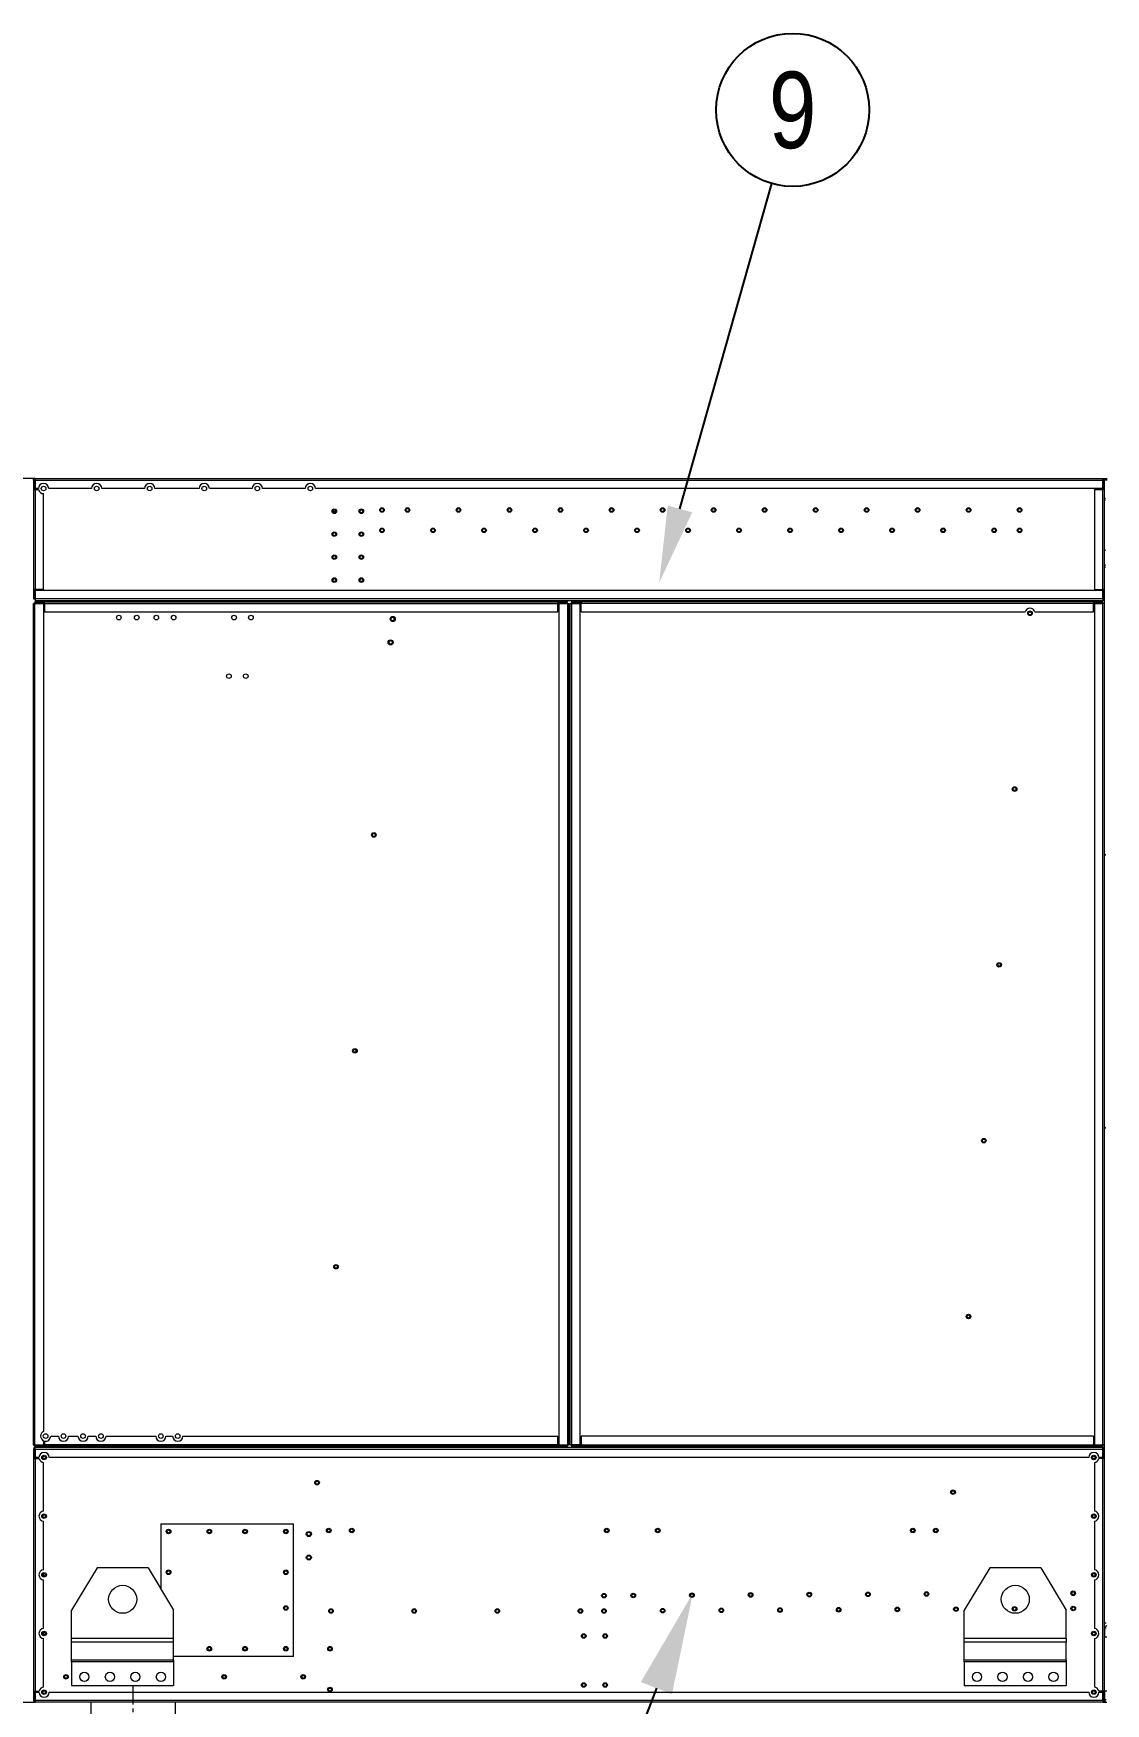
# Model space of a CAD drawing. Header units: millimetres. Extents: x -663796 to 30612, y -141670 to 21821.
# Drawn here: x 11798 to 13900, y 8606 to 11881 of the extents above; entities that cross this region are included whole.
import ezdxf
from ezdxf import colors
from ezdxf.entities.mleader import LeaderData, LeaderLine
from ezdxf.enums import TextEntityAlignment as Align
from ezdxf.math import Vec2, Vec3

# ---------------------------------------------------------------- set-up
doc = ezdxf.new("R2010")
doc.units = ezdxf.units.MM
doc.linetypes.add('CENTER', pattern=[2, 1.25, -0.25, 0.25, -0.25])
for name, color, linetype in [('center', 1, 'CENTER'), ('냉각탑_dim', 1, 'Continuous'), ('냉각탑_text', 3, 'Continuous')]:
    doc.layers.add(name, color=color, linetype=linetype)
doc.styles.get("Standard").update_dxf_attribs({"font": 'arial.ttf'})
doc.dimstyles.new('1.40', dxfattribs={"dimscale": 20, "dimtxt": 1.5, "dimasz": 1, "dimexe": 0.5, "dimexo": 0.5, "dimgap": 0.5, "dimtad": 1, "dimdec": 0, "dimzin": 0, "dimdsep": 46, "dimtxsty": 'Standard', "dimcen": 0, "dimclrd": 2, "dimclre": 2, "dimclrt": 3, "dimadec": 0, "dimazin": 0, "dimtfac": 1, "dimtdec": 0, "dimtmove": 0, "dimatfit": 0, "dimfxl": 1, "dimtolj": 1, "dimtzin": 0, "dimlwd": -1, "dimlwe": -1, "dimarcsym": 0})

# ---------------------------------------------------------------- blocks, each defined once
blk = doc.blocks.new('*D151')
at = {"color": 2, "transparency": 16777216}
for p, q in [((10798.2, 8514.2), (10798.2, 7464.5)), ((11798.2, 8512.5), (11798.2, 7464.5)), ((10918.2, 7474.5), (11678.2, 7474.5))]:
    blk.add_line(p, q, dxfattribs=at)
for points in [[(10918.2, 7494.5), (10918.2, 7454.5), (10798.2, 7474.5)], [(11678.2, 7494.5), (11678.2, 7454.5), (11798.2, 7474.5)]]:
    blk.add_solid(points, dxfattribs=at)
at = {"layer": 'Defpoints', "color": 0, "transparency": 16777216}
for p in [(10798.2, 8614.2), (11798.2, 8612.5), (11798.2, 7474.5)]:
    blk.add_point(p, dxfattribs=at)
at = {"color": 3, "lineweight": 5, "transparency": 16777216, "insert": (11298.2, 7606), "char_height": 140, "attachment_point": 5}
blk.add_mtext('\\A1;1000', dxfattribs=at)
blk = doc.blocks.new('*D154')
at = {"color": 2, "transparency": 16777216}
for p, q in [((11798.2, 8512.5), (11798.2, 7464.5)), ((16298.2, 8513.7), (16298.2, 7464.5)), ((11918.2, 7474.5), (16178.2, 7474.5))]:
    blk.add_line(p, q, dxfattribs=at)
for points in [[(11918.2, 7494.5), (11918.2, 7454.5), (11798.2, 7474.5)], [(16178.2, 7494.5), (16178.2, 7454.5), (16298.2, 7474.5)]]:
    blk.add_solid(points, dxfattribs=at)
at = {"layer": 'Defpoints', "color": 0, "transparency": 16777216}
for p in [(16298.2, 8613.7), (11798.2, 8612.5), (16298.2, 7474.5)]:
    blk.add_point(p, dxfattribs=at)
at = {"color": 3, "lineweight": 5, "transparency": 16777216, "insert": (14048.2, 7606), "char_height": 140, "attachment_point": 5}
blk.add_mtext('\\A1;4500', dxfattribs=at)
blk = doc.blocks.new('1')
at = {"color": 0, "lineweight": 20}
for p, q in [((11798.2, 11009), (10798.2, 11009)), ((11801.7, 11009), (11798.2, 11009)), ((11798.2, 11005.5), (11798.2, 11009)), ((13894.7, 8609), (13902.9, 8609))]:
    blk.add_line(p, q, dxfattribs=at)
at = {"color": 7, "lineweight": 20, "ltscale": 0.001111}
for p, q in [((11800.2, 11005.5), (11798.2, 11005.5)), ((13898.2, 11005.5), (13896.2, 11005.5)), ((11801.7, 10989), (11801.7, 10987)), ((13898.2, 10970.1), (13900.2, 10970.1)), ((13898.2, 10967), (13900.2, 10967)), ((11801.7, 10791), (11801.7, 10789)), ((11798.2, 10772.5), (11800.2, 10772.5)), ((12354.7, 10769), (12354.7, 10767)), ((12359.2, 10767), (12359.2, 10769)), ((12361.2, 10767), (12361.2, 10769)), ((12363.2, 10769), (12363.2, 10767)), ((12366.7, 10769), (12366.7, 10767)), ((12462.7, 10769), (12462.7, 10767)), ((12466.2, 10769), (12466.2, 10767)), ((13896.2, 10772.5), (13898.2, 10772.5)), ((11800.2, 9105.5), (11798.2, 9105.5)), ((13898.2, 9105.5), (13896.2, 9105.5)), ((11801.7, 9089), (11801.7, 9087)), ((11801.7, 8631), (11801.7, 8629)), ((11798.2, 8612.5), (11800.2, 8612.5)), ((13896.2, 8612.5), (13898.2, 8612.5))]:
    blk.add_line(p, q, dxfattribs=at)
at = {"color": 7, "lineweight": 20, "ltscale": 0.010278}
for p, q in [((11798.2, 11005.5), (11798.2, 10987)), ((11800.2, 10987), (11800.2, 11005.5)), ((13894.7, 10987), (13894.7, 11005.5)), ((13896.2, 11005.5), (13896.2, 10987)), ((13898.2, 10987), (13898.2, 11005.5)), ((11798.2, 10791), (11798.2, 10772.5)), ((11800.2, 10772.5), (11800.2, 10791)), ((13894.7, 10772.5), (13894.7, 10791)), ((13896.2, 10791), (13896.2, 10772.5)), ((13898.2, 10772.5), (13898.2, 10791)), ((11819.8, 10767), (11801.3, 10767)), ((11801.3, 10765.4), (11819.8, 10765.4)), ((11801.3, 10763.9), (11819.8, 10763.9)), ((12845.1, 10767), (12826.6, 10767)), ((12826.6, 10765.4), (12845.1, 10765.4)), ((12826.6, 10763.9), (12845.1, 10763.9)), ((12871.8, 10767), (12853.3, 10767)), ((12853.3, 10765.4), (12871.8, 10765.4)), ((12853.3, 10763.9), (12871.8, 10763.9)), ((13895.1, 10767), (13876.6, 10767)), ((13876.6, 10765.4), (13895.1, 10765.4)), ((13876.6, 10763.9), (13895.1, 10763.9)), ((11798.2, 9105.5), (11798.2, 9087)), ((11800.2, 9087), (11800.2, 9105.5)), ((11819.8, 9112.6), (11801.3, 9112.6)), ((11801.3, 9111), (11819.8, 9111)), ((12845.1, 9112.6), (12826.6, 9112.6)), ((12826.6, 9111), (12845.1, 9111)), ((12871.8, 9112.6), (12853.3, 9112.6)), ((12853.3, 9111), (12871.8, 9111)), ((13895.1, 9112.6), (13876.6, 9112.6)), ((13876.6, 9111), (13895.1, 9111)), ((13894.7, 9087), (13894.7, 9105.5)), ((13896.2, 9105.5), (13896.2, 9087)), ((13898.2, 9087), (13898.2, 9105.5)), ((11798.2, 8631), (11798.2, 8612.5)), ((11800.2, 8612.5), (11800.2, 8631)), ((13894.7, 8612.5), (13894.7, 8631)), ((13896.2, 8631), (13896.2, 8612.5)), ((13898.2, 8612.5), (13898.2, 8631))]:
    blk.add_line(p, q, dxfattribs=at)
at = {"color": 7, "lineweight": 20, "ltscale": 0.000833333}
for p, q in [((11801.7, 11005.5), (11800.2, 11005.5)), ((13894.7, 11005.5), (13896.2, 11005.5)), ((11801.7, 10772.5), (11800.2, 10772.5)), ((11801.3, 10763.9), (11801.3, 10765.4)), ((12845.1, 10763.9), (12845.1, 10765.4)), ((12853.3, 10763.9), (12853.3, 10765.4)), ((13894.7, 10772.5), (13896.2, 10772.5)), ((13895.1, 10763.9), (13895.1, 10765.4)), ((11801.7, 9105.5), (11800.2, 9105.5)), ((11801.3, 9114.1), (11801.3, 9112.6)), ((12845.1, 9114.1), (12845.1, 9112.6)), ((12853.3, 9114.1), (12853.3, 9112.6)), ((13894.7, 9105.5), (13896.2, 9105.5)), ((13895.1, 9114.1), (13895.1, 9112.6)), ((11801.7, 8612.5), (11800.2, 8612.5)), ((13894.7, 8612.5), (13896.2, 8612.5))]:
    blk.add_line(p, q, dxfattribs=at)
at = {"color": 7, "lineweight": 20}
for p, q in [((11801.7, 11009), (13894.7, 11009)), ((11801.7, 11005.5), (13894.7, 11005.5)), ((13898.2, 8764.1), (13898.2, 11005.9)), ((13894.7, 10989), (12351.2, 10989)), ((13894.7, 10789), (11801.7, 10789)), ((11798.2, 9114.1), (11798.2, 10763.9)), ((11801.3, 9114.1), (11801.3, 10763.9)), ((13894.7, 10772.5), (11801.7, 10772.5)), ((13894.7, 10769), (11801.7, 10769)), ((11818.2, 10763.9), (11818.2, 9140.2)), ((11819.8, 10767), (12826.6, 10767)), ((11819.8, 10763.9), (12826.6, 10763.9)), ((11819.8, 10747), (12826.6, 10747)), ((12828.2, 10763.9), (12828.2, 9114.1)), ((12845.1, 10763.9), (12845.1, 9114.1)), ((12848.2, 10763.9), (12848.2, 9114.1)), ((12850.2, 10763.9), (12850.2, 9114.1)), ((12853.3, 10763.9), (12853.3, 9114.1)), ((12870.2, 9114.1), (12870.2, 10763.9)), ((13876.6, 10767), (12871.8, 10767)), ((13876.6, 10763.9), (12871.8, 10763.9)), ((13878.2, 10763.9), (13878.2, 9114.1)), ((13895.1, 9114.1), (13895.1, 10763.9)), ((11801.7, 9109), (13894.7, 9109)), ((11801.7, 9105.5), (13894.7, 9105.5)), ((12826.6, 9114.1), (11819.8, 9114.1)), ((12826.6, 9111), (11819.8, 9111)), ((13876.6, 9131), (12871.8, 9131)), ((12871.8, 9114.1), (13876.6, 9114.1)), ((12871.8, 9111), (13876.6, 9111)), ((13867.2, 9089), (11829.2, 9089)), ((11829.2, 8629), (13867.2, 8629)), ((13894.7, 8612.5), (11801.7, 8612.5)), ((13894.7, 8609), (11801.7, 8609))]:
    blk.add_line(p, q, dxfattribs=at)
at = {"color": 7, "lineweight": 20, "ltscale": 0.001944}
for p, q in [((11801.7, 11005.5), (11801.7, 11009)), ((13894.7, 11005.5), (13894.7, 11009)), ((11798.2, 10987), (11801.7, 10987)), ((13898.2, 10987), (13894.7, 10987)), ((11798.2, 10791), (11801.7, 10791)), ((13898.2, 10791), (13894.7, 10791)), ((11801.7, 10772.5), (11801.7, 10769)), ((13894.7, 10772.5), (13894.7, 10769)), ((11801.7, 9105.5), (11801.7, 9109)), ((13894.7, 9105.5), (13894.7, 9109)), ((11798.2, 9087), (11801.7, 9087)), ((13898.2, 9087), (13894.7, 9087)), ((11798.2, 8631), (11801.7, 8631)), ((13898.2, 8631), (13894.7, 8631)), ((11801.7, 8612.5), (11801.7, 8609)), ((13894.7, 8612.5), (13894.7, 8609))]:
    blk.add_line(p, q, dxfattribs=at)
at = {"color": 7, "lineweight": 20, "ltscale": 0.009167}
for p, q in [((11801.7, 11005.5), (11801.7, 10989)), ((13894.7, 10989), (13894.7, 11005.5)), ((13878.2, 10987), (13894.7, 10987)), ((11818.2, 10791), (11801.7, 10791)), ((11801.7, 10789), (11801.7, 10772.5)), ((13878.2, 10791), (13894.7, 10791)), ((13894.7, 10772.5), (13894.7, 10789)), ((11801.7, 9105.5), (11801.7, 9089)), ((13894.7, 9089), (13894.7, 9105.5)), ((11801.7, 8629), (11801.7, 8612.5)), ((13894.7, 8612.5), (13894.7, 8629))]:
    blk.add_line(p, q, dxfattribs=at)
at = {"color": 7, "lineweight": 20, "ltscale": 0.004778}
for p, q in [((13894.7, 11009), (13903.3, 11009)), ((13894.7, 11005.9), (13903.3, 11005.9))]:
    blk.add_line(p, q, dxfattribs=at)
at = {"color": 7, "lineweight": 20, "ltscale": 0.108889}
for p, q in [((11798.2, 10987), (11798.2, 10791)), ((11801.7, 10987), (11801.7, 10791)), ((13878.2, 10987), (13878.2, 10791)), ((13894.7, 10791), (13894.7, 10987)), ((13898.2, 10791), (13898.2, 10987))]:
    blk.add_line(p, q, dxfattribs=at)
at = {"color": 7, "lineweight": 20, "ltscale": 0.003611}
blk.add_line((11808.2, 10989), (11801.7, 10989), dxfattribs=at)
at = {"color": 7, "lineweight": 20, "ltscale": 0.003723}
blk.add_line((11801.7, 10987), (11808.4, 10987), dxfattribs=at)
at = {"color": 7, "lineweight": 20, "ltscale": 0.104444}
blk.add_line((11818.2, 10791), (11818.2, 10979), dxfattribs=at)
at = {"color": 7, "lineweight": 20, "ltscale": 0.046667}
for p, q in [((11912.2, 10989), (11828.2, 10989)), ((12016.2, 10989), (11932.2, 10989)), ((12227.2, 10989), (12143.2, 10989)), ((12331.2, 10989), (12247.2, 10989))]:
    blk.add_line(p, q, dxfattribs=at)
at = {"color": 7, "lineweight": 20, "ltscale": 0.048333}
blk.add_line((12123.2, 10989), (12036.2, 10989), dxfattribs=at)
at = {"color": 7, "lineweight": 20, "ltscale": 0.002887}
blk.add_line((12390.8, 10943), (12385.6, 10943), dxfattribs=at)
at = {"color": 7, "lineweight": 20, "ltscale": 0.001247}
for p, q in [((13898.2, 10867.7), (13900.2, 10868.7)), ((13900.2, 10838.5), (13898.2, 10837.5)), ((13900.2, 10835), (13898.2, 10834))]:
    blk.add_line(p, q, dxfattribs=at)
at = {"color": 7, "lineweight": 20, "ltscale": 0.001722}
for p, q in [((11801.3, 10763.9), (11798.2, 10763.9)), ((11819.8, 10763.9), (11819.8, 10767)), ((12826.6, 10763.9), (12826.6, 10767)), ((12845.1, 10763.9), (12848.2, 10763.9)), ((12850.2, 10763.9), (12853.3, 10763.9)), ((12871.8, 10767), (12871.8, 10763.9)), ((13876.6, 10767), (13876.6, 10763.9)), ((13898.2, 10763.9), (13895.1, 10763.9)), ((11801.3, 9114.1), (11798.2, 9114.1)), ((11819.8, 9114.1), (11819.8, 9111)), ((12826.6, 9114.1), (12826.6, 9111)), ((12845.1, 9114.1), (12848.2, 9114.1)), ((12850.2, 9114.1), (12853.3, 9114.1)), ((12871.8, 9111), (12871.8, 9114.1)), ((13876.6, 9111), (13876.6, 9114.1)), ((13898.2, 9114.1), (13895.1, 9114.1)), ((13901.3, 8764.1), (13898.2, 8764.1))]:
    blk.add_line(p, q, dxfattribs=at)
at = {"color": 7, "lineweight": 20, "ltscale": 0.000888889}
for p, q in [((11801.3, 10767), (11801.3, 10765.4)), ((12845.1, 10765.4), (12845.1, 10767)), ((12853.3, 10767), (12853.3, 10765.4)), ((13895.1, 10765.4), (13895.1, 10767)), ((11801.3, 9112.6), (11801.3, 9111)), ((11819.8, 9114.1), (11818.2, 9114.1)), ((12828.2, 9114.1), (12826.6, 9114.1)), ((12845.1, 9111), (12845.1, 9112.6)), ((12853.3, 9112.6), (12853.3, 9111)), ((12871.8, 9114.1), (12870.2, 9114.1)), ((13878.2, 9114.1), (13876.6, 9114.1)), ((13895.1, 9111), (13895.1, 9112.6))]:
    blk.add_line(p, q, dxfattribs=at)
at = {"color": 7, "lineweight": 20, "ltscale": 0.009389}
for p, q in [((11818.2, 10763.9), (11801.3, 10763.9)), ((11819.8, 10763.9), (11819.8, 10747)), ((12826.6, 10747), (12826.6, 10763.9)), ((12845.1, 10763.9), (12828.2, 10763.9)), ((12870.2, 10763.9), (12853.3, 10763.9)), ((12871.8, 10747), (12871.8, 10763.9)), ((13876.6, 10747), (13876.6, 10763.9)), ((13878.2, 10763.9), (13895.1, 10763.9)), ((11801.3, 9114.1), (11818.2, 9114.1)), ((12826.6, 9114.1), (12826.6, 9131)), ((12828.2, 9114.1), (12845.1, 9114.1)), ((12870.2, 9114.1), (12853.3, 9114.1)), ((12871.8, 9131), (12871.8, 9114.1)), ((13876.6, 9131), (13876.6, 9114.1)), ((13878.2, 9114.1), (13895.1, 9114.1))]:
    blk.add_line(p, q, dxfattribs=at)
at = {"color": 7, "lineweight": 20, "ltscale": 0.001115}
for p, q in [((12519.3, 10767), (12519.5, 10769)), ((13129.5, 10769), (13129.3, 10767)), ((13129.3, 10767), (13129.5, 10769)), ((13739.5, 10769), (13739.3, 10767)), ((13742.4, 10767), (13742.6, 10769)), ((13769, 10767), (13769.2, 10769)), ((12345.4, 9109), (12345.6, 9111)), ((12372, 9109), (12372.2, 9111)), ((12374.2, 9109), (12374.4, 9111)), ((12984.4, 9111), (12984.2, 9109)), ((12984.2, 9109), (12984.4, 9111)), ((13594.4, 9111), (13594.2, 9109)), ((13597.4, 9109), (13597.5, 9111)), ((13624, 9109), (13624.1, 9111))]:
    blk.add_line(p, q, dxfattribs=at)
at = {"color": 7, "lineweight": 20, "ltscale": 0.483602}
blk.add_line((12871.8, 10747), (13742.3, 10747), dxfattribs=at)
at = {"color": 7, "lineweight": 20, "ltscale": 0.063895}
blk.add_line((13761.6, 10747), (13876.6, 10747), dxfattribs=at)
at = {"color": 7, "lineweight": 20, "ltscale": 0.001192}
for p, q in [((13900.2, 10271.4), (13898.2, 10270.6)), ((13900.2, 10270.4), (13898.2, 10269.6))]:
    blk.add_line(p, q, dxfattribs=at)
at = {"color": 7, "lineweight": 20, "ltscale": 0.001281}
for p, q in [((13900.2, 9736.3), (13898.2, 9735.2)), ((13900.2, 9735.1), (13898.2, 9734))]:
    blk.add_line(p, q, dxfattribs=at)
at = {"color": 7, "lineweight": 20, "ltscale": 0.004279}
for p, q in [((11818.2, 9121.8), (11818.2, 9114.1)), ((11801.7, 9087), (11809.4, 9087)), ((13894.7, 9087), (13887, 9087)), ((11801.7, 8631), (11809.4, 8631)), ((13894.7, 8631), (13887, 8631))]:
    blk.add_line(p, q, dxfattribs=at)
at = {"color": 7, "lineweight": 20, "ltscale": 0.003985}
blk.add_line((11819.8, 9121.3), (11819.8, 9114.1), dxfattribs=at)
at = {"color": 7, "lineweight": 20, "ltscale": 0.008333}
for p, q in [((11832.2, 9131), (11847.2, 9131)), ((11905.6, 9131), (11920.6, 9131))]:
    blk.add_line(p, q, dxfattribs=at)
at = {"color": 7, "lineweight": 20, "ltscale": 0.010222}
blk.add_line((11867.2, 9131), (11885.6, 9131), dxfattribs=at)
at = {"color": 7, "lineweight": 20, "ltscale": 0.054101}
blk.add_line((11940.6, 9131), (12038, 9131), dxfattribs=at)
at = {"color": 7, "lineweight": 20, "ltscale": 0.007333}
blk.add_line((12058, 9131), (12071.2, 9131), dxfattribs=at)
at = {"color": 7, "lineweight": 20, "ltscale": 0.408607}
blk.add_line((12091.2, 9131), (12826.6, 9131), dxfattribs=at)
at = {"color": 7, "lineweight": 20, "ltscale": 0.253333}
for p, q in [((11798.2, 9087), (11798.2, 8631)), ((11801.7, 9087), (11801.7, 8631)), ((13894.7, 8631), (13894.7, 9087)), ((13898.2, 8631), (13898.2, 9087))]:
    blk.add_line(p, q, dxfattribs=at)
at = {"color": 7, "lineweight": 20, "ltscale": 0.004167}
for p, q in [((11809.2, 9089), (11801.7, 9089)), ((13894.7, 9089), (13887.2, 9089)), ((11801.7, 8629), (11809.2, 8629)), ((13887.2, 8629), (13894.7, 8629))]:
    blk.add_line(p, q, dxfattribs=at)
at = {"color": 7, "lineweight": 20, "ltscale": 0.052833}
for p, q in [((11818.2, 8983.9), (11818.2, 9079)), ((13878.2, 9079), (13878.2, 8983.9)), ((11818.2, 8868.9), (11818.2, 8964)), ((13878.2, 8964), (13878.2, 8868.9)), ((11818.2, 8753.9), (11818.2, 8849)), ((13878.2, 8849), (13878.2, 8753.9)), ((11818.2, 8638.9), (11818.2, 8734)), ((13878.2, 8734), (13878.2, 8638.9))]:
    blk.add_line(p, q, dxfattribs=at)
at = {"color": 7, "lineweight": 20, "ltscale": 0.144444}
for p, q in [((12048.2, 8959), (12308.2, 8959)), ((12048.2, 8959), (12048.2, 8831.5)), ((12308.2, 8699), (12308.2, 8959)), ((12308.2, 8699), (12073.2, 8699))]:
    blk.add_line(p, q, dxfattribs=at)
at = {"color": 7, "lineweight": 20, "ltscale": 1.31036e-06}
blk.add_line((12333.2, 8939), (12333.2, 8939), dxfattribs=at)
at = {"color": 7, "lineweight": 20, "ltscale": 1.31073e-06}
blk.add_line((12333.2, 8893), (12333.2, 8893), dxfattribs=at)
at = {"color": 7, "lineweight": 20, "ltscale": 0.003143}
for p, q in [((11818.2, 8861.8), (11818.2, 8856.2)), ((11818.2, 8746.8), (11818.2, 8741.2))]:
    blk.add_line(p, q, dxfattribs=at)
at = {"color": 7, "lineweight": 20, "ltscale": 0.053832}
for p, q in [((11923.2, 8873), (11873.2, 8790)), ((12023.2, 8873), (12073.2, 8790)), ((13673.2, 8873), (13623.2, 8790)), ((13773.2, 8873), (13823.2, 8790))]:
    blk.add_line(p, q, dxfattribs=at)
at = {"color": 7, "lineweight": 20, "ltscale": 0.055556}
for p, q in [((12023.2, 8873), (11923.2, 8873)), ((13773.2, 8873), (13673.2, 8873))]:
    blk.add_line(p, q, dxfattribs=at)
at = {"color": 7, "lineweight": 20, "ltscale": 0.026916}
blk.add_line((12023.2, 8873), (12048.2, 8831.5), dxfattribs=at)
at = {"color": 7, "lineweight": 20, "ltscale": 0.031187}
for p, q in [((11873.2, 8733.9), (11873.2, 8790)), ((13623.2, 8733.9), (13623.2, 8790)), ((13823.2, 8733.9), (13823.2, 8790))]:
    blk.add_line(p, q, dxfattribs=at)
at = {"color": 7, "lineweight": 20, "ltscale": 0.004095}
blk.add_line((12073.2, 8688.1), (12073.2, 8790), dxfattribs=at)
at = {"color": 7, "lineweight": 20, "ltscale": 0.001778}
for p, q in [((13901.4, 8754.3), (13898.2, 8754.3)), ((13901.4, 8613.7), (13898.2, 8613.7))]:
    blk.add_line(p, q, dxfattribs=at)
at = {"color": 7, "lineweight": 20, "ltscale": 0.009611}
for p, q in [((13898.2, 8754.3), (13898.2, 8737)), ((13898.2, 8631), (13898.2, 8613.7))]:
    blk.add_line(p, q, dxfattribs=at)
at = {"color": 7, "lineweight": 20, "ltscale": 0.003919}
for p, q in [((11873.2, 8726.8), (11873.2, 8733.9)), ((13623.2, 8726.8), (13623.2, 8733.9)), ((13823.2, 8733.9), (13823.2, 8726.8))]:
    blk.add_line(p, q, dxfattribs=at)
at = {"color": 7, "lineweight": 20, "ltscale": 0.097222}
for p, q in [((12073.2, 8733.9), (11873.2, 8733.9)), ((12073.2, 8726.8), (11873.2, 8726.8))]:
    blk.add_line(p, q, dxfattribs=at)
at = {"color": 7, "lineweight": 20, "ltscale": 0.019545}
for p, q in [((11873.2, 8691.6), (11873.2, 8726.8)), ((13623.2, 8691.6), (13623.2, 8726.8)), ((13823.2, 8691.6), (13823.2, 8726.8))]:
    blk.add_line(p, q, dxfattribs=at)
at = {"color": 7, "lineweight": 20, "ltscale": 0.111111}
for p, q in [((13823.2, 8733.9), (13623.2, 8733.9)), ((13823.2, 8726.8), (13623.2, 8726.8)), ((12073.2, 8691.6), (11873.2, 8691.6)), ((12073.2, 8688.1), (11873.2, 8688.1)), ((13823.2, 8691.6), (13623.2, 8691.6)), ((13823.2, 8688.1), (13623.2, 8688.1)), ((11873.2, 8642), (12073.2, 8642)), ((13623.2, 8642), (13823.2, 8642))]:
    blk.add_line(p, q, dxfattribs=at)
at = {"color": 7, "lineweight": 20, "ltscale": 0.002611}
for p, q in [((13902.9, 8737), (13898.2, 8737)), ((13902.9, 8631), (13898.2, 8631))]:
    blk.add_line(p, q, dxfattribs=at)
at = {"color": 7, "lineweight": 20, "ltscale": 0.058889}
blk.add_line((13898.2, 8631), (13898.2, 8737), dxfattribs=at)
at = {"color": 7, "lineweight": 20, "ltscale": 0.001959}
for p, q in [((11873.2, 8688.1), (11873.2, 8691.6)), ((12073.2, 8691.6), (12073.2, 8688.1)), ((13623.2, 8688.1), (13623.2, 8691.6)), ((13823.2, 8691.6), (13823.2, 8688.1))]:
    blk.add_line(p, q, dxfattribs=at)
at = {"color": 7, "lineweight": 20, "ltscale": 0.025612}
for p, q in [((11873.2, 8688.1), (11873.2, 8642)), ((12073.2, 8688.1), (12073.2, 8642)), ((13623.2, 8688.1), (13623.2, 8642)), ((13823.2, 8688.1), (13823.2, 8642))]:
    blk.add_line(p, q, dxfattribs=at)
at = {"color": 7, "lineweight": 20, "ltscale": 0.014167}
blk.add_line((11774.2, 8609), (11801.7, 8609), dxfattribs=at)
at = {"color": 7, "lineweight": 20, "ltscale": 0.076666}
for p, q in [((11910.7, 8609), (11910.7, 8471)), ((12075.9, 8609), (12075.9, 8471))]:
    blk.add_line(p, q, dxfattribs=at)
at = {"color": 7, "lineweight": 20}
for centre, radius in [((11818.2, 10989), 4.5), ((11922.2, 10989), 4.5), ((12026.2, 10989), 4.5), ((12133.2, 10989), 4.5), ((12237.2, 10989), 4.5), ((12341.2, 10989), 4.5), ((12388.2, 10944.5), 4.5), ((12388.2, 10944.5), 3), ((12441.2, 10944.5), 4.5), ((12441.2, 10944.5), 3), ((12481.7, 10947), 4.5), ((12481.7, 10947), 3), ((12531.7, 10947), 4.5), ((12531.7, 10947), 3), ((12631.7, 10947), 4.5), ((12631.7, 10947), 3), ((12731.7, 10947), 4.5), ((12731.7, 10947), 3), ((12831.7, 10947), 4.5), ((12831.7, 10947), 3), ((12931.7, 10947), 4.5), ((12931.7, 10947), 3), ((13031.7, 10947), 4.5), ((13031.7, 10947), 3), ((13131.7, 10947), 4.5), ((13131.7, 10947), 3), ((13231.7, 10947), 4.5), ((13231.7, 10947), 3), ((13331.7, 10947), 4.5), ((13331.7, 10947), 3), ((13431.7, 10947), 4.5), ((13431.7, 10947), 3), ((13531.7, 10947), 4.5), ((13531.7, 10947), 3), ((13631.7, 10947), 4.5), ((13631.7, 10947), 3), ((13731.7, 10947), 4.5), ((13731.7, 10947), 3), ((12481.7, 10907), 4.5), ((12481.7, 10907), 3), ((12581.7, 10907), 4.5), ((12581.7, 10907), 3), ((12681.7, 10907), 4.5), ((12681.7, 10907), 3), ((12781.7, 10907), 4.5), ((12781.7, 10907), 3), ((12881.7, 10907), 4.5), ((12881.7, 10907), 3), ((12981.7, 10907), 4.5), ((12981.7, 10907), 3), ((13081.7, 10907), 4.5), ((13081.7, 10907), 3), ((13181.7, 10907), 4.5), ((13181.7, 10907), 3), ((13281.7, 10907), 4.5), ((13281.7, 10907), 3), ((13381.7, 10907), 4.5), ((13381.7, 10907), 3), ((13481.7, 10907), 4.5), ((13481.7, 10907), 3), ((13581.7, 10907), 4.5), ((13581.7, 10907), 3), ((13681.7, 10907), 4.5), ((13681.7, 10907), 3), ((13731.7, 10907), 4.5), ((13731.7, 10907), 3), ((12388.2, 10899.5), 4.5), ((12388.2, 10899.5), 3), ((12441.2, 10899.5), 4.5), ((12441.2, 10899.5), 3), ((12388.2, 10854.5), 4.5), ((12388.2, 10854.5), 3), ((12441.2, 10854.5), 4.5), ((12441.2, 10854.5), 3), ((12388.2, 10809.5), 4.5), ((12388.2, 10809.5), 3), ((12441.2, 10809.5), 4.5), ((12441.2, 10809.5), 3), ((13752, 10744.4), 4.5), ((13752, 10744.4), 3), ((11965.8, 10736), 4.5), ((12000.8, 10736), 4.5), ((12039.2, 10736), 4.5), ((12073.2, 10736), 4.5), ((12191.7, 10736), 4.5), ((12224.7, 10736), 4.5), ((12502.6, 10733.2), 5), ((12502.6, 10733.2), 3.5), ((12498.6, 10687.4), 5), ((12498.6, 10687.4), 3.5), ((12181.5, 10621), 4.5), ((12214.5, 10621), 4.5), ((13721.8, 10399.7), 4.5), ((13721.8, 10399.7), 3), ((12465.6, 10309.8), 4.5), ((12465.6, 10309.8), 3), ((13691.7, 10055), 4.5), ((13691.7, 10055), 3), ((12428.5, 9886.4), 4.5), ((12428.5, 9886.4), 3), ((13661.5, 9710.3), 4.5), ((13661.5, 9710.3), 3), ((12391.5, 9463), 4.5), ((12391.5, 9463), 3), ((13631.4, 9365.6), 4.5), ((13631.4, 9365.6), 3), ((11822.2, 9131), 4.5), ((11857.2, 9131), 4.5), ((11895.6, 9131), 4.5), ((11930.6, 9131), 4.5), ((12048, 9131), 4.5), ((12081.2, 9131), 4.5), ((11819.2, 9089), 4.5), ((11819.2, 9089), 3), ((13877.2, 9089), 4.5), ((13877.2, 9089), 3), ((12354.4, 9039.7), 4.5), ((12354.4, 9039.7), 3), ((13601.2, 9021), 4.5), ((13601.2, 9021), 3), ((11819.2, 8974), 4.5), ((11819.2, 8974), 3), ((13877.2, 8974), 4.5), ((13877.2, 8974), 3), ((12063.2, 8944), 4.5), ((12063.2, 8944), 3), ((12143.2, 8944), 4.5), ((12143.2, 8944), 3), ((12213.2, 8944), 4.5), ((12213.2, 8944), 3), ((12293.2, 8944), 4.5), ((12293.2, 8944), 3), ((12338.2, 8939), 5), ((12338.2, 8939), 3.5), ((12377.3, 8946), 4.5), ((12377.3, 8946), 3), ((12422.3, 8946), 4.5), ((12422.3, 8946), 3), ((12922.3, 8946), 4.5), ((12922.3, 8946), 3), ((13022.3, 8946), 4.5), ((13022.3, 8946), 3), ((13522.3, 8946), 4.5), ((13522.3, 8946), 3), ((13567.3, 8946), 4.5), ((13567.3, 8946), 3), ((12338.2, 8893), 5), ((12338.2, 8893), 3.5), ((11819.2, 8859), 4.5), ((11819.2, 8859), 3), ((12063.2, 8864), 4.5), ((12063.2, 8864), 3), ((12293.2, 8864), 4.5), ((12293.2, 8864), 3), ((13877.2, 8859), 4.5), ((13877.2, 8859), 3), ((11973.2, 8811), 27.5), ((12916.8, 8818.1), 4.5), ((12916.8, 8818.1), 3), ((12974.3, 8818.4), 4.5), ((12974.3, 8818.4), 3), ((13089.3, 8819), 4.5), ((13089.3, 8819), 3), ((13204.3, 8819.6), 4.5), ((13204.3, 8819.6), 3), ((13319.3, 8820.2), 4.5), ((13319.3, 8820.2), 3), ((13434.3, 8820.8), 4.5), ((13434.3, 8820.8), 3), ((13549.2, 8821.4), 4.5), ((13549.2, 8821.4), 3), ((13723.2, 8811), 27.5), ((13836.7, 8822.9), 4.5), ((13836.7, 8822.9), 3), ((12293.2, 8794), 4.5), ((12293.2, 8794), 3), ((12381.7, 8788), 4.5), ((12381.7, 8788), 3), ((12544.7, 8788), 4.5), ((12544.7, 8788), 3), ((12707.7, 8788), 4.5), ((12707.7, 8788), 3), ((12870.7, 8788), 4.5), ((12870.7, 8788), 3), ((12916.9, 8788.1), 4.5), ((12916.9, 8788.1), 3), ((13031.9, 8788.7), 4.5), ((13031.9, 8788.7), 3), ((13146.9, 8789.3), 4.5), ((13146.9, 8789.3), 3), ((13261.9, 8789.9), 4.5), ((13261.9, 8789.9), 3), ((13376.9, 8790.5), 4.5), ((13376.9, 8790.5), 3), ((13491.9, 8791.1), 4.5), ((13491.9, 8791.1), 3), ((13606.9, 8791.7), 4.5), ((13606.9, 8791.7), 3), ((13721.9, 8792.3), 4.5), ((13721.9, 8792.3), 3), ((13836.9, 8792.9), 4.5), ((13836.9, 8792.9), 3), ((11819.2, 8744), 4.5), ((11819.2, 8744), 3), ((13877.2, 8744), 4.5), ((13877.2, 8744), 3), ((12143.2, 8714), 4.5), ((12143.2, 8714), 3), ((12213.2, 8714), 4.5), ((12213.2, 8714), 3), ((12293.2, 8714), 4.5), ((12293.2, 8714), 3), ((12379.7, 8714), 4.5), ((12379.7, 8714), 3), ((12877.2, 8739), 4.5), ((12877.2, 8739), 3), ((12919.2, 8739), 4.5), ((12919.2, 8739), 3), ((11862.2, 8659), 4.5), ((11862.2, 8659), 3), ((11898.2, 8659), 9), ((11948.2, 8659), 9), ((11998.2, 8659), 9), ((12048.2, 8659), 9), ((12172.2, 8659), 4.5), ((12172.2, 8659), 3), ((12327.2, 8659), 4.5), ((12327.2, 8659), 3), ((12877.2, 8643), 4.5), ((12877.2, 8643), 3), ((12919.2, 8643), 4.5), ((12919.2, 8643), 3), ((13648.2, 8659), 9), ((13698.2, 8659), 9), ((13748.2, 8659), 9), ((13798.2, 8659), 9), ((11819.2, 8629), 4.5), ((11819.2, 8629), 3), ((12379.7, 8634), 4.5), ((12379.7, 8634), 3), ((13877.2, 8629), 4.5), ((13877.2, 8629), 3)]:
    blk.add_circle(centre, radius, dxfattribs=at)
for centre, radius, start, end in [((12366.7, 11005.5), 3.5, 90, 90.2449), ((13741.7, 11005.5), 3.5, 89.7551, 90), ((11818.2, 10989), 10, 0, 180), ((11818.2, 10989), 10, 191.5372, 270), ((11922.2, 10989), 10, 0, 180), ((12026.2, 10989), 10, 0, 180), ((12133.2, 10989), 10, 0, 180), ((12237.2, 10989), 10, 0, 180), ((12341.2, 10989), 10, 0, 180), ((13752, 10744.4), 10, 15.1274, 164.8726), ((11822.2, 9131), 10, 113.1047, 246.8953), ((11801.7, 9105.5), 3.5, 90, 180), ((11802.2, 9114.5), 3.5, 186.5624, 256.3805), ((11801.7, 9105.5), 1.5, 90, 180), ((11802.2, 9114.5), 1.5, 195.4662, 236.673), ((11822.2, 9131), 10, 256.5609, 0), ((11836.7, 9105.5), 3.5, 89.755, 90), ((11857.2, 9131), 10, 180, 0), ((11895.6, 9131), 10, 180, 0), ((11930.6, 9131), 10, 180, 0), ((12048, 9131), 10, 180, 0), ((12081.2, 9131), 10, 180, 0), ((12201, 9119), 25, 198.6635, 203.5788), ((12201, 9119), 17, 208.0734, 216.0328), ((12201, 9119), 15, 212.232, 221.8115), ((12201, 9119), 12.5, 219.7932, 233.1319), ((12201, 9119), 12.5, 306.8681, 320.2068), ((12201, 9119), 15, 318.1885, 327.768), ((12201, 9119), 17, 323.9672, 331.9266), ((12201, 9119), 25, 336.4218, 341.3365), ((13859.7, 9105.5), 3.5, 90, 90.245), ((13894.7, 9105.5), 3.5, 0, 90), ((13894.7, 9105.5), 1.5, 0, 90), ((11819.2, 9089), 10, 0, 180), ((11819.2, 9089), 10, 191.537, 264.2608), ((13877.2, 9089), 10, 0, 180), ((13877.2, 9089), 3, 173.8521, 180.0284), ((13877.2, 9089), 10, 275.7392, 348.463), ((11819.2, 8974), 10, 95.7392, 264.2608), ((13877.2, 8974), 3, 173.8521, 180.0293), ((13877.2, 8974), 10, 275.7392, 84.2608), ((11819.2, 8859), 10, 95.7392, 264.2608), ((13877.2, 8859), 3, 173.8521, 180.0293), ((13877.2, 8859), 10, 275.7392, 84.2608), ((11819.2, 8744), 10, 95.7392, 264.2608), ((13877.2, 8744), 3, 173.8521, 180.0293), ((13877.2, 8744), 10, 275.7392, 84.2608), ((13902.9, 8754.3), 4.7, 90, 180), ((11819.2, 8629), 10, 180, 0), ((11819.2, 8629), 10, 95.7392, 168.463), ((13877.2, 8629), 10, 180, 0), ((13877.2, 8629), 3, 173.8521, 180.0293), ((13877.2, 8629), 10, 11.537, 84.2608), ((13902.9, 8613.7), 4.7, 180, 270), ((11801.7, 8612.5), 3.5, 180, 270), ((11801.7, 8612.5), 1.5, 180, 270), ((13894.7, 8612.5), 3.5, 270, 0), ((13894.7, 8612.5), 1.5, 270, 0)]:
    blk.add_arc(centre, radius, start, end, dxfattribs=at)
at = {"layer": '냉각탑_dim', "lineweight": -3}
blk.add_solid([(13089.9, 10942.2), (13025.1, 10804.6), (13041.8, 10955.8)], dxfattribs=at)

msp = doc.modelspace()

# ---------------------------------------------------------------- linework, layer by layer
at = {"layer": 'center', "lineweight": 20, "ltscale": 30}
msp.add_line((11993.2, 8642), (11993.2, 8357.2), dxfattribs=at)
at = {"layer": '냉각탑_dim', "linetype": 'ByBlock', "lineweight": -3}
msp.add_lwpolyline([(13065.8, 10949), (13245.9, 11587.1)], dxfattribs=at)
msp.add_circle((13286.7, 11731.4), 150, dxfattribs=at)

# ---------------------------------------------------------------- block references
msp.add_blockref('1', (0, 0))

# ---------------------------------------------------------------- texts
at = {"layer": '냉각탑_text', "width": 0.8}
msp.add_text('9', height=150, dxfattribs=at).set_placement((13286.7, 11731.4), align=Align.MIDDLE_CENTER)

# ---------------------------------------------------------------- dimensions: what is measured, and where the dimension line sits
at = {"lineweight": 5}
for base, p1, p2, picture, middle in [((11798.2, 7474.5), (10798.2, 8614.2), (11798.2, 8612.5), '*D151', (11298.2, 7606)), ((16298.2, 7474.5), (11798.2, 8612.5), (16298.2, 8613.7), '*D154', (14048.2, 7606))]:
    dim = msp.add_linear_dim(base=base, p1=p1, p2=p2, dimstyle='1.40', override={"dimtxt": 7, "dimasz": 6, "dimexo": 5, "dimgap": 3}, dxfattribs=at)
    dim.commit()
    dim.dimension.update_dxf_attribs({"geometry": picture, "text_midpoint": middle})

# ---------------------------------------------------------------- leaders
at = {"layer": '냉각탑_dim', "lineweight": -3}
ml = msp.add_multileader_mtext('Standard', dxfattribs=at)
ml.set_content('')
ml.set_leader_properties(color=256)
ml.build(insert=Vec2(0, 0))
ml.multileader.update_dxf_attribs({"text_right_attachment_type": 6, "dogleg_length": 5, "arrow_head_size": 199.5, "scale": 30})
ctx = ml.context
ctx.base_point, ctx.scale, ctx.char_height, ctx.arrow_head_size, ctx.landing_gap_size, ctx.plane_origin = Vec3(12048.5, 6626.3), 30, 7.18, 199.5, 3.59, Vec3(13049.8, 6952.1)
ctx.right_attachment, ctx.text_align_type = 6, 2
notes = []
notes.append((ctx, [(0, (1, 1, 0), (12248, 6626.3), (-1, 0), 199.5, [(0, [(13091.1, 8823.1)], 0, [])])]))
ctx.mtext, ml.multileader.dxf.content_type = None, 0
for ctx, leaders in notes:
    for number, flags, end, landing, length, lines in leaders:
        leader = LeaderData()
        leader.index, (leader.has_last_leader_line, leader.has_dogleg_vector, leader.attachment_direction) = number, flags
        leader.last_leader_point, leader.dogleg_vector, leader.dogleg_length = Vec3(end), Vec3(landing), length
        for number, points, colour, breaks in lines:
            line = LeaderLine()
            line.index, line.vertices, line.color, line.breaks = number, Vec3.list(points), colors.encode_raw_color(colour), breaks
            leader.lines.append(line)
        ctx.leaders.append(leader)

doc.saveas('drawing.dxf')
